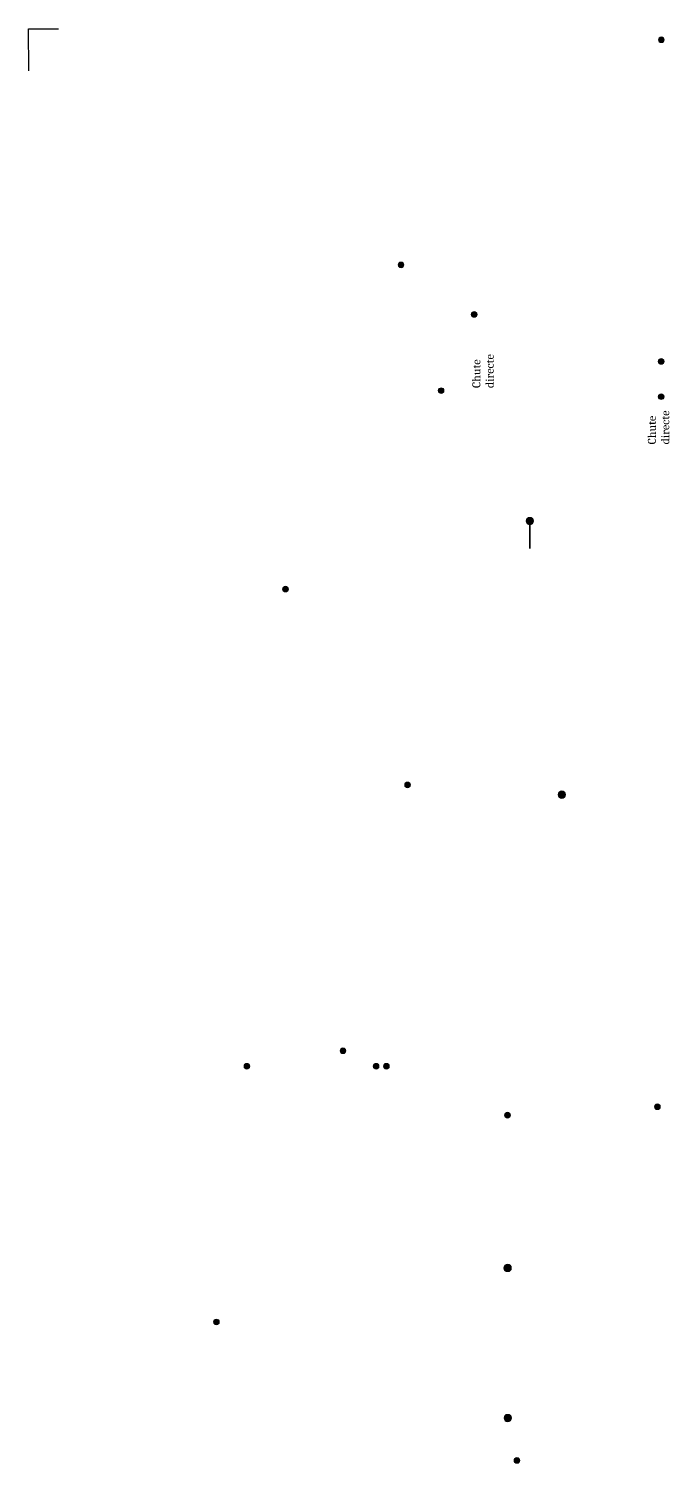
# Model space of a CAD drawing. Header units: centimetres. Extents: x -4990 to 114398, y -61489 to -12305.
# Drawn here: x 38987 to 40110, y -61489 to -58979 of the extents above; entities that cross this region are included whole.
import ezdxf

# ---------------------------------------------------------------- set-up
doc = ezdxf.new("R2010")
doc.units = ezdxf.units.CM
doc.header["$LTSCALE"] = 0.5
doc.linetypes.add('prlm_eu', pattern=[2, 1.25, -0.25, 0.25, -0.25])
doc.layers.add('prlm-EAU-EUEV', color=25, linetype='CONTINUOUS')
doc.styles.add('prlm-mod', font='CAMBRIAZ.TTF', dxfattribs={"height": 18})

# ---------------------------------------------------------------- blocks, each defined once
blk = doc.blocks.new('xi.chu')
at = {"layer": 'prlm-EAU-EUEV', "linetype": 'ByBlock', "lineweight": 5}
blk.add_hatch(color=0, dxfattribs=at).paths.add_polyline_path([(6.5, 0, 1), (-6.5, 0, 1)])
at = {"layer": 'prlm-EAU-EUEV', "color": 0, "linetype": 'ByBlock', "lineweight": 5}
blk.add_circle((0, 0), 6.5, dxfattribs=at)
blk = doc.blocks.new('xi.eu')
at = {"layer": 'prlm-EAU-EUEV', "linetype": 'ByBlock', "lineweight": -2}
h = blk.add_hatch(color=0, dxfattribs=at)
edge = h.paths.add_edge_path()
edge.add_arc((0, 0), 5, 0, 360)
at = {"layer": 'prlm-EAU-EUEV', "color": 0, "linetype": 'ByBlock', "lineweight": 5}
blk.add_circle((0, 0), 5, dxfattribs=at)
blk = doc.blocks.new('xi.ev')
at = {"layer": 'prlm-EAU-EUEV', "linetype": 'ByBlock', "lineweight": -2}
h = blk.add_hatch(color=0, dxfattribs=at)
edge = h.paths.add_edge_path()
edge.add_arc((0, 0), 5, 0, 360)
at = {"layer": 'prlm-EAU-EUEV', "color": 0, "linetype": 'ByBlock', "lineweight": 5}
blk.add_circle((0, 0), 5, dxfattribs=at)

msp = doc.modelspace()

# ---------------------------------------------------------------- linework, layer by layer
at = {"layer": 'prlm-EAU-EUEV'}
for p, q in [((38987.463, -58978.922), (39039.495, -58978.918)), ((38987.467, -59052.43), (38987.463, -58978.922))]:
    msp.add_line(p, q, dxfattribs=at)
at = {"layer": 'prlm-EAU-EUEV', "linetype": 'prlm_eu', "ltscale": 50, "const_width": 3, "flags": 128}
msp.add_lwpolyline([(39865.333, -59840.558), (39865.333, -59888.617)], dxfattribs=at)

# ---------------------------------------------------------------- block references
at = {"layer": 'prlm-EAU-EUEV'}
for name, p, rotation in [('xi.eu', (40095.685, -58998.365), 94.82065845977857), ('xi.eu', (39767.85, -59478.921), 90), ('xi.ev', (40095.395, -59561.145), 90), ('xi.eu', (39709.966, -59612.302), 270.0071894877869), ('xi.eu', (40095.395, -59622.901), 90), ('xi.chu', (39865.333, -59840.558), 94.05092334026232), ('xi.eu', (39437.346, -59959.643), 82.57304256489252), ('xi.eu', (39651.109, -60302.338), 90), ('xi.chu', (39921.367, -60319.373), 90), ('xi.eu', (39538.012, -60767.463), 90), ('xi.ev', (39369.678, -60794.607), 90), ('xi.eu', (39596.085, -60794.607), 90), ('xi.ev', (39614.064, -60794.607), 90), ('xi.eu', (39826.177, -60880.198), 90), ('xi.eu', (40088.797, -60865.451), 90), ('xi.chu', (39826.385, -61147.524), 90), ('xi.eu', (39316.349, -61242.09), 90), ('xi.chu', (39826.676, -61410.253), 90), ('xi.eu', (39842.685, -61484.43), 90)]:
    msp.add_blockref(name, p, dxfattribs=dict(at, rotation=rotation))
at = {"layer": 'prlm-EAU-EUEV', "xscale": -1, "rotation": 180}
msp.add_blockref('xi.eu', (39639.693, -59392.285), dxfattribs=at)

# ---------------------------------------------------------------- texts
at = {"layer": 'prlm-EAU-EUEV', "char_height": 14, "width": 24.53273, "attachment_point": 1, "rotation": 90, "style": 'prlm-mod'}
for insert in [(39764.638, -59607.692), (40072.139, -59706.305)]:
    msp.add_mtext('Chute directe', dxfattribs=dict(at, insert=insert))

doc.saveas('drawing.dxf')
